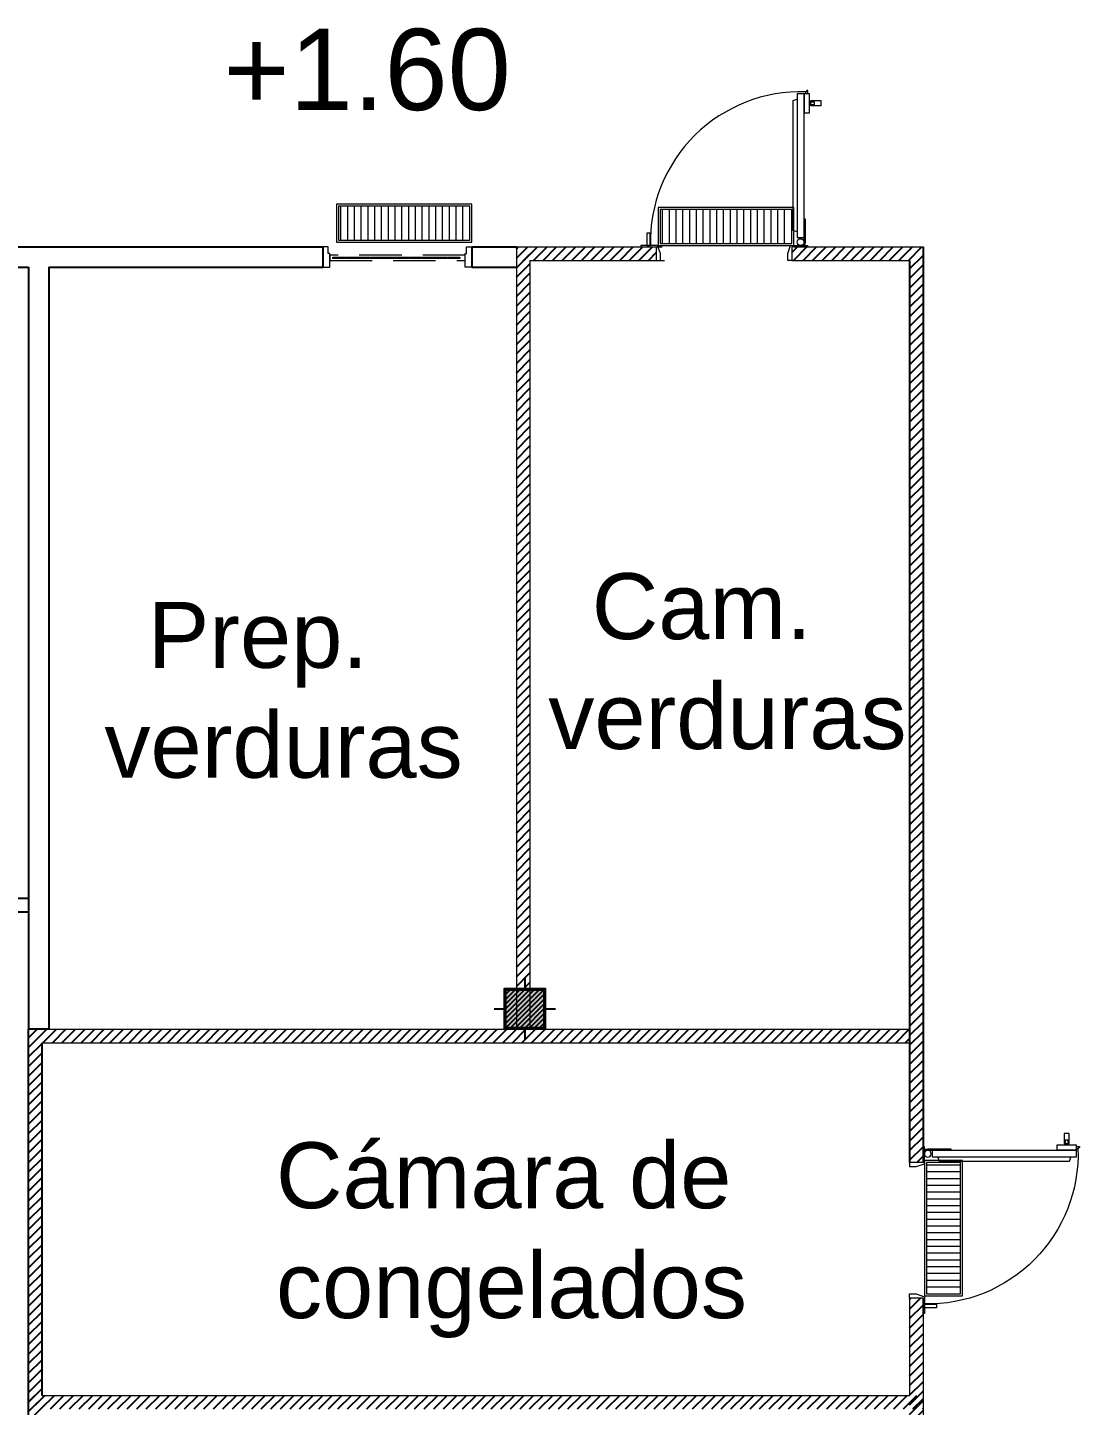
# Model space of a CAD drawing. Extents: x 306 to 2240, y 18 to 779.
# Drawn here: x 694.11 to 701.88, y 384.58 to 394.74 of the extents above; entities that cross this region are included whole.
import ezdxf

# ---------------------------------------------------------------- set-up
doc = ezdxf.new("R2010")
doc.units = 0
doc.header["$MEASUREMENT"] = 0
doc.linetypes.add('HIDDEN2', pattern=[0.1875, 0.125, -0.0625])
for name, color, linetype in [('Aberturas', 2, 'Continuous'), ('Camaras', 3, 'Continuous'), ('Cerramiento Camaras', 1, 'Continuous'), ('Estructura Color', 90, 'Continuous'), ('Estructura Textura', 1, 'Continuous'), ('Fachada', 2, 'Continuous'), ('MAMPOSTERIA', 6, 'Continuous'), ('Nombre de locales', 3, 'Continuous'), ('PANEL CAMARA', 160, 'Continuous'), ('PILARES SUBSUELO', 6, 'Continuous'), ('rejilla', 253, 'Continuous')]:
    doc.layers.add(name, color=color, linetype=linetype)
doc.styles.add('arial', font='arial.ttf')

# ---------------------------------------------------------------- blocks, each defined once
blk = doc.blocks.new('rejilla2')
at = {"layer": 'rejilla', "lineweight": 0}
for p, q in [((3273.423, 920.996), (3273.703, 920.996)), ((3273.423, 919.996), (3273.423, 920.996)), ((3273.438, 920.981), (3273.688, 920.981)), ((3273.438, 920.011), (3273.438, 920.981)), ((3273.688, 920.981), (3273.688, 920.011)), ((3273.703, 920.996), (3273.703, 919.996)), ((3273.438, 920.929), (3273.688, 920.929)), ((3273.438, 920.879), (3273.688, 920.879)), ((3273.438, 920.829), (3273.688, 920.829)), ((3273.438, 920.779), (3273.688, 920.779)), ((3273.438, 920.729), (3273.688, 920.729)), ((3273.438, 920.679), (3273.688, 920.679)), ((3273.438, 920.629), (3273.688, 920.629)), ((3273.438, 920.579), (3273.688, 920.579)), ((3273.438, 920.529), (3273.688, 920.529)), ((3273.438, 920.479), (3273.688, 920.479)), ((3273.438, 920.429), (3273.688, 920.429)), ((3273.438, 920.379), (3273.688, 920.379)), ((3273.438, 920.329), (3273.688, 920.329)), ((3273.438, 920.279), (3273.688, 920.279)), ((3273.438, 920.229), (3273.688, 920.229)), ((3273.438, 920.179), (3273.688, 920.179)), ((3273.438, 920.129), (3273.688, 920.129)), ((3273.438, 920.079), (3273.688, 920.079)), ((3273.703, 919.996), (3273.423, 919.996)), ((3273.438, 920.029), (3273.688, 920.029)), ((3273.688, 920.011), (3273.438, 920.011))]:
    blk.add_line(p, q, dxfattribs=at)
blk = doc.blocks.new('pcamara 90')
at = {"lineweight": 0}
for p, q in [((-0.1, -0.035), (-0.1, -0.205)), ((-0.09, -0.01), (-0.083, -0.017)), ((-0.09, -0.033), (-0.09, -0.07)), ((-0.1, -0.205), (-0.09, -0.205)), ((-0.119, -1.13), (-0.119, -1.144)), ((-0.119, -1.144), (-0.119, -1.154)), ((-0.119, -1.154), (-0.11, -1.154)), ((-0.11, -1.154), (-0.103, -1.144)), ((-0.103, -1.144), (-0.098, -1.13))]:
    blk.add_line(p, q, dxfattribs=at)
for points in [[(-0.115, 0), (0, 0), (0, 0.1), (0.03, 0.1), (0.03, 0.05), (0.01, -0.01), (-0.115, -0.01)], [(1.115, 0), (1, 0), (1, 0.1), (0.97, 0.1), (0.97, 0.05), (0.99, -0.01), (1.115, -0.01)], [(-0.09, -0.07), (-0.09, -1.13), (-0.04, -1.13), (-0.04, -0.07)], [(1.044, -0.1), (1.071, -0.1), (1.071, -0.01), (1.044, -0.01)], [(-0.09, -1.13), (-0.09, -0.989), (-0.13, -0.989), (-0.13, -1.13)], [(-0.141, -1.041), (-0.141, -1.079), (-0.215, -1.079), (-0.215, -1.041)], [(-0.13, -1.049), (-0.13, -1.071), (-0.164, -1.071), (-0.164, -1.049)]]:
    blk.add_lwpolyline(points, close=True, dxfattribs=at)
blk.add_lwpolyline([(-0.04, -0.11), (-0.01, -0.12), (-0.01, -1.08), (-0.04, -1.09), (-0.04, -0.11)], dxfattribs=at)
blk.add_circle((-0.065, -0.035), 0.025, dxfattribs=at)
at = {"color": 1, "lineweight": 0}
blk.add_arc((-0.065, -0.035), 1.109, 268.0701, 1.292, dxfattribs=at)
at = {"lineweight": 0}
blk.add_arc((-0.065, -0.035), 0.035, 135, 180, dxfattribs=at)
blk = doc.blocks.new('puertacortina')
at = {"layer": 'Aberturas', "lineweight": 0}
for points in [[(3309.177, 892.351), (3309.177, 892.201), (3309.227, 892.201), (3309.227, 892.301), (3309.217, 892.301), (3309.217, 892.351)], [(3310.277, 892.351), (3310.277, 892.201), (3310.227, 892.201), (3310.227, 892.301), (3310.237, 892.301), (3310.237, 892.351)]]:
    blk.add_lwpolyline(points, close=True, dxfattribs=at)
at = {"layer": 'Aberturas', "color": 1, "linetype": 'HIDDEN2', "lineweight": 0, "ltscale": 2.5}
for points in [[(3309.227, 892.251), (3310.227, 892.251), (3310.227, 892.289), (3309.227, 892.289)], [(3309.25, 892.274), (3309.34, 892.274), (3309.34, 892.265), (3309.25, 892.265)], [(3309.344, 892.274), (3309.434, 892.274), (3309.434, 892.265), (3309.344, 892.265)], [(3309.438, 892.274), (3309.528, 892.274), (3309.528, 892.265), (3309.438, 892.265)], [(3309.532, 892.274), (3309.623, 892.274), (3309.623, 892.265), (3309.532, 892.265)], [(3309.627, 892.274), (3309.717, 892.274), (3309.717, 892.265), (3309.627, 892.265)], [(3309.721, 892.274), (3309.811, 892.274), (3309.811, 892.265), (3309.721, 892.265)], [(3309.815, 892.274), (3309.905, 892.274), (3309.905, 892.265), (3309.815, 892.265)], [(3309.909, 892.274), (3310, 892.274), (3310, 892.265), (3309.909, 892.265)], [(3310.004, 892.274), (3310.094, 892.274), (3310.094, 892.265), (3310.004, 892.265)], [(3310.098, 892.274), (3310.188, 892.274), (3310.188, 892.265), (3310.098, 892.265)]]:
    blk.add_lwpolyline(points, close=True, dxfattribs=at)
blk = doc.blocks.new('Pilar 30x30')
at = {"layer": 'Estructura Color'}
h = blk.add_hatch(color=256, dxfattribs=at)
h.dxf.hatch_style = 1
h.paths.add_polyline_path([(-0.29, -0.29), (-0.29, -0.01), (-0.01, -0.01), (-0.01, -0.29)])
at = {"layer": 'Estructura Textura'}
h = blk.add_hatch(dxfattribs=at)
h.set_pattern_fill('_USER', color=256, scale=0.025, angle=45, pattern_type=0)
h.set_pattern_definition([(45, (0, 0), (-0.0176777, 0.0176777), [])])
h.paths.add_polyline_path([(-0.3, -0.3), (-0.3, 0), (0, 0), (0, -0.3)])
at = {"layer": 'Estructura Color'}
blk.add_lwpolyline([(-0.29, -0.29), (-0.29, -0.01), (-0.01, -0.01), (-0.01, -0.29)], close=True, dxfattribs=at)
at = {"layer": 'PILARES SUBSUELO', "color": 1}
for p, q in [((-0.15, 0.077), (-0.15, 0)), ((-0.377, -0.15), (-0.3, -0.15)), ((0, -0.15), (0.077, -0.15)), ((-0.15, -0.3), (-0.15, -0.377))]:
    blk.add_line(p, q, dxfattribs=at)
at = {"layer": 'PILARES SUBSUELO'}
blk.add_lwpolyline([(-0.3, -0.3), (-0.3, 0), (0, 0), (0, -0.3)], close=True, dxfattribs=at)

msp = doc.modelspace()

# ---------------------------------------------------------------- hatches: boundary and pattern name
at = {"layer": 'PANEL CAMARA'}
h = msp.add_hatch(dxfattribs=at)
h.set_pattern_fill('ANSI31', color=256, scale=0.4)
h.set_pattern_definition([(45, (18.760094, 40.269104), (-0.035355339, 0.035355339), [])])
h.paths.add_polyline_path([(697.722, 393.127), (698.754, 393.127), (698.754, 393.027), (697.722, 393.027)])
h = msp.add_hatch(dxfattribs=at)
h.set_pattern_fill('ANSI31', color=256, scale=0.4)
h.set_pattern_definition([(45, (18.27518, 41.341225), (-0.035355339, 0.035355339), [])])
h.paths.add_polyline_path([(697.722, 393.127), (697.822, 393.127), (697.822, 387.655), (697.722, 387.655)])
h = msp.add_hatch(dxfattribs=at)
h.set_pattern_fill('ANSI31', color=256, scale=0.4)
h.set_pattern_definition([(45, (21.173223, 40.269104), (-0.035355339, 0.035355339), [])])
h.paths.add_polyline_path([(699.754, 393.127), (700.722, 393.127), (700.722, 393.027), (699.754, 393.027)])
h = msp.add_hatch(dxfattribs=at)
h.set_pattern_fill('ANSI31', color=256, scale=0.4)
h.set_pattern_definition([(45, (21.173223, 40.05698), (-0.035355339, 0.035355339), [])])
h.paths.add_polyline_path([(700.622, 393.119), (700.722, 393.119), (700.722, 386.371), (700.622, 386.371)])
h = msp.add_hatch(dxfattribs=at)
h.set_pattern_fill('ANSI31', color=256, scale=0.4)
h.set_pattern_definition([(45, (17.119996, 34.49765), (-0.035355339, 0.035355339), [])])
h.paths.add_polyline_path([(694.122, 387.355), (694.222, 387.355), (694.222, 379.011), (694.122, 379.011)])
h = msp.add_hatch(dxfattribs=at)
h.set_pattern_fill('ANSI31', color=256, scale=0.4)
h.set_pattern_definition([(45, (17.473656, 34.49765), (-0.035355339, 0.035355339), [])])
h.paths.add_polyline_path([(694.122, 387.355), (700.622, 387.355), (700.622, 387.255), (694.122, 387.255)])
h = msp.add_hatch(dxfattribs=at)
h.set_pattern_fill('ANSI31', color=256, scale=0.4)
h.set_pattern_definition([(45, (18.27518, 36.41478), (-0.035355339, 0.035355339), [])])
h.paths.add_polyline_path([(700.622, 385.371), (700.722, 385.371), (700.723, 383.805), (700.623, 383.805)])
h = msp.add_hatch(dxfattribs=at)
h.set_pattern_fill('ANSI31', color=256, scale=0.4)
h.set_pattern_definition([(45, (18.27518, 36.076504), (-0.035355339, 0.035355339), [])])
h.paths.add_polyline_path([(694.122, 384.653), (700.722, 384.653), (700.722, 384.553), (694.122, 384.553)])

# ---------------------------------------------------------------- linework, layer by layer
at = {"layer": 'Cerramiento Camaras', "lineweight": 0}
for p, q in [((697.722, 393.127, 0), (697.722, 387.355, 0)), ((697.722, 393.127, 0), (698.797, 393.127, 0)), ((699.77, 393.127, 0), (700.722, 393.127, 0)), ((697.822, 393.027, 0), (697.822, 387.355, 0)), ((697.822, 393.027, 0), (698.814, 393.027, 0)), ((699.754, 393.027, 0), (700.622, 393.027, 0)), ((694.272, 387.355, 0), (700.623, 387.355, 0)), ((694.222, 387.255, 0), (700.623, 387.255, 0)), ((700.722, 386.371, 0), (700.622, 386.371, 0)), ((700.722, 386.371, 0), (700.622, 386.371, 0)), ((700.722, 385.371, 0), (700.622, 385.371, 0)), ((700.722, 385.371, 0), (700.622, 385.371, 0)), ((700.622, 385.371, 0), (700.623, 384.653, 0)), ((700.722, 385.371, 0), (700.723, 383.805, 0)), ((694.222, 384.653, 0), (700.623, 384.653, 0))]:
    msp.add_line(p, q, dxfattribs=at)
at = {"layer": 'Cerramiento Camaras'}
for p, q in [((700.722, 393.127, 0), (700.722, 386.371, 0)), ((700.622, 393.027, 0), (700.622, 386.371, 0)), ((694.122, 383.611, 0), (694.122, 387.355, 0)), ((694.222, 384.653, 0), (694.222, 387.255, 0))]:
    msp.add_line(p, q, dxfattribs=at)
at = {"layer": 'Fachada'}
for p, q in [((694.122, 388.318, 0), (692.591, 388.318, 0)), ((694.122, 388.218, 0), (692.591, 388.218, 0))]:
    msp.add_line(p, q, dxfattribs=at)
at = {"layer": 'MAMPOSTERIA'}
for p, q in [((691.352, 393.127, 0), (696.294, 393.127, 0)), ((696.294, 393.127, 0), (696.294, 392.977, 0)), ((697.394, 393.127, 0), (697.722, 393.127, 0)), ((697.394, 393.127, 0), (697.394, 392.977, 0)), ((691.352, 392.977, 0), (694.122, 392.977, 0)), ((694.122, 392.977, 0), (694.122, 387.355, 0)), ((694.272, 392.977, 0), (696.294, 392.977, 0)), ((694.272, 392.977, 0), (694.272, 387.355, 0)), ((697.394, 392.977, 0), (697.722, 392.977, 0)), ((694.272, 387.355, 0), (694.122, 387.355, 0))]:
    msp.add_line(p, q, dxfattribs=at)

# ---------------------------------------------------------------- block references
msp.add_blockref('Pilar 30x30', (697.934, 387.655, 0))
at = {"layer": 'Aberturas'}
msp.add_blockref('puertacortina', (-2612.883, -499.224, 0), dxfattribs=at)
at = {"layer": 'Camaras', "rotation": 180}
msp.add_blockref('pcamara 90', (699.754, 393.127, 0), dxfattribs=at)
at = {"layer": 'Camaras', "xscale": -1, "rotation": 90}
msp.add_blockref('pcamara 90', (700.722, 386.371, 0), dxfattribs=at)
at = {"layer": 'rejilla', "xscale": -1}
for p, rotation in [((-223.602, -2880.261, 0), 270), ((-221.228, -2880.286, 0), 270), ((-2572.69, 1306.383, 0), 180)]:
    msp.add_blockref('rejilla2', p, dxfattribs=dict(at, rotation=rotation))

# ---------------------------------------------------------------- texts
at = {"layer": 'Nombre de locales', "color": 253, "lineweight": 0, "attachment_point": 1, "style": 'arial'}
for s, insert, char_height, width in [('{\\C4;+1.60}', (695.56, 394.736), 0.6, 7.04025), ('{\\C4;Cam.  \\P\\pi-0.32061;verduras}', (698.278, 390.719, 0), 0.48633, 1.96722), ('{\\C4;Prep.  \\P\\pi-0.32061;verduras}', (695.003, 390.507, 0), 0.48633, 1.96722), ('{\\C4;Cámara de \\Pcongelados}', (695.948, 386.52, 0), 0.48633, 7.04025)]:
    msp.add_mtext(s, dxfattribs=dict(at, insert=insert, char_height=char_height, width=width))

doc.saveas('drawing.dxf')
